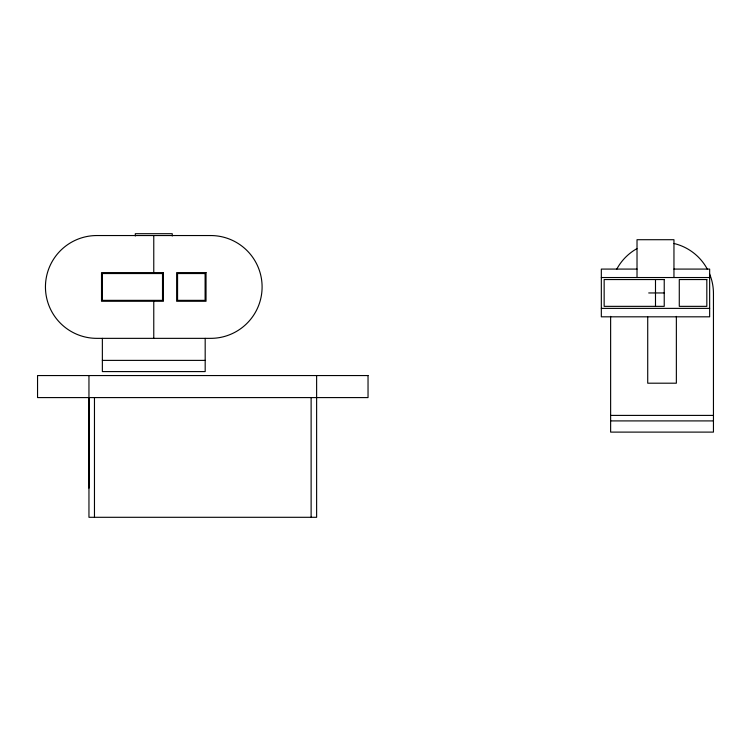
<?xml version="1.0" encoding="UTF-8"?>
<svg xmlns="http://www.w3.org/2000/svg" width="751" height="751" viewBox="0 0 751 751"><rect width="100%" height="100%" fill="white"/><g stroke="black" fill="none" stroke-linecap="round" stroke-linejoin="round"><path stroke-width="1.13" d="M88.956 397.589L88.956 517.298L316.622 517.298L316.622 375.556M637.017 269.083L601.326 269.083L601.326 316.819L709.648 316.819L709.648 269.083L673.957 269.083M601.326 277.532L709.648 277.532M648.704 292.956L664.231 292.956M601.326 308.379L709.648 308.379M102.361 360.386L205.183 360.386M610.629 415.406L713.45 415.406M610.629 420.907L713.45 420.907M676.36 316.396L676.36 383.198L647.719 383.198L647.719 316.941M673.957 277.532L673.957 239.71L637.017 239.71L637.017 277.532M655.492 279.55L655.492 306.352M610.629 316.368L610.629 432.107L713.45 432.107L713.45 293.491A51.406 51.406 0 0 0 709.535 273.815M311.121 397.589L311.121 517.298M205.183 338.354L205.183 371.585L102.361 371.585L102.361 338.354M172.242 235.992L172.242 233.702L135.302 233.702L135.302 235.992M153.767 235.542L153.767 272.622M153.767 301.264L153.767 338.354M94.466 397.589L94.466 517.298M88.956 375.556L88.956 488.103M616.702 269.262A51.406 51.406 0 0 1 636.923 248.637M674.041 243.502A51.406 51.406 0 0 1 707.376 269.262M210.684 235.542L96.851 235.542A51.406 51.406 0 0 0 45.445 286.948A51.406 51.406 0 0 0 96.851 338.354L210.684 338.354A51.406 51.406 0 0 0 262.099 286.948A51.406 51.406 0 0 0 210.684 235.542M163.427 272.622L101.516 272.622L101.516 301.264L163.427 301.264L163.427 272.622M206.027 272.622L176.645 272.622L176.645 301.264L206.027 301.264L206.027 272.622M162.507 273.542L102.436 273.542L102.436 300.353L162.507 300.353L162.507 273.542M205.107 273.542L177.565 273.542L177.565 300.353L205.107 300.353L205.107 273.542M664.231 279.55L604.151 279.55L604.151 306.352L664.231 306.352L664.231 279.55M706.822 279.55L679.279 279.55L679.279 306.352L706.822 306.352L706.822 279.55M368.037 375.556L37.55 375.556L37.55 397.589L368.037 397.589L368.037 375.556"/></g></svg>
